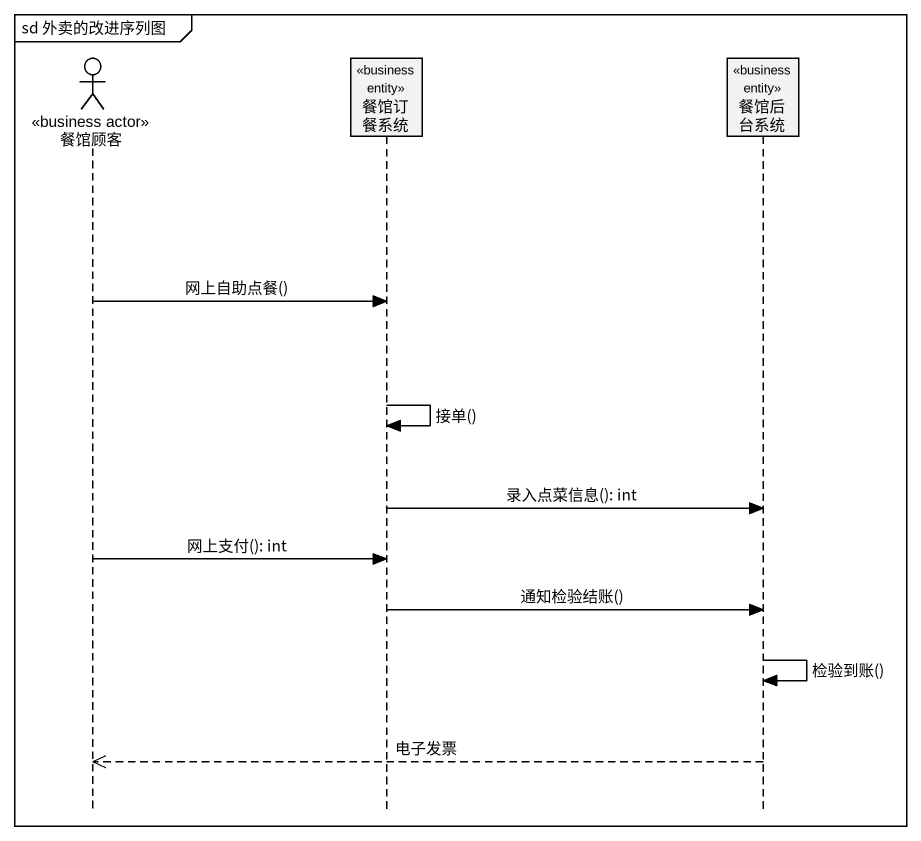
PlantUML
@startuml
mainframe sd 外卖的改进序列图
hide footbox
actor 餐馆顾客 <<business actor>>
participant 餐馆订餐系统 <<business entity>>
participant 餐馆后台系统 <<business entity>>

餐馆顾客 -> 餐馆订餐系统 : 网上自助点餐()
餐馆订餐系统 -> 餐馆订餐系统 : 接单()
餐馆订餐系统 -> 餐馆后台系统 : 录入点菜信息(): int
餐馆顾客 -> 餐馆订餐系统 : 网上支付(): int
餐馆订餐系统 -> 餐馆后台系统 : 通知检验结账()
餐馆后台系统 -> 餐馆后台系统 : 检验到账()
餐馆后台系统 -->> 餐馆顾客 : 电子发票
@enduml
